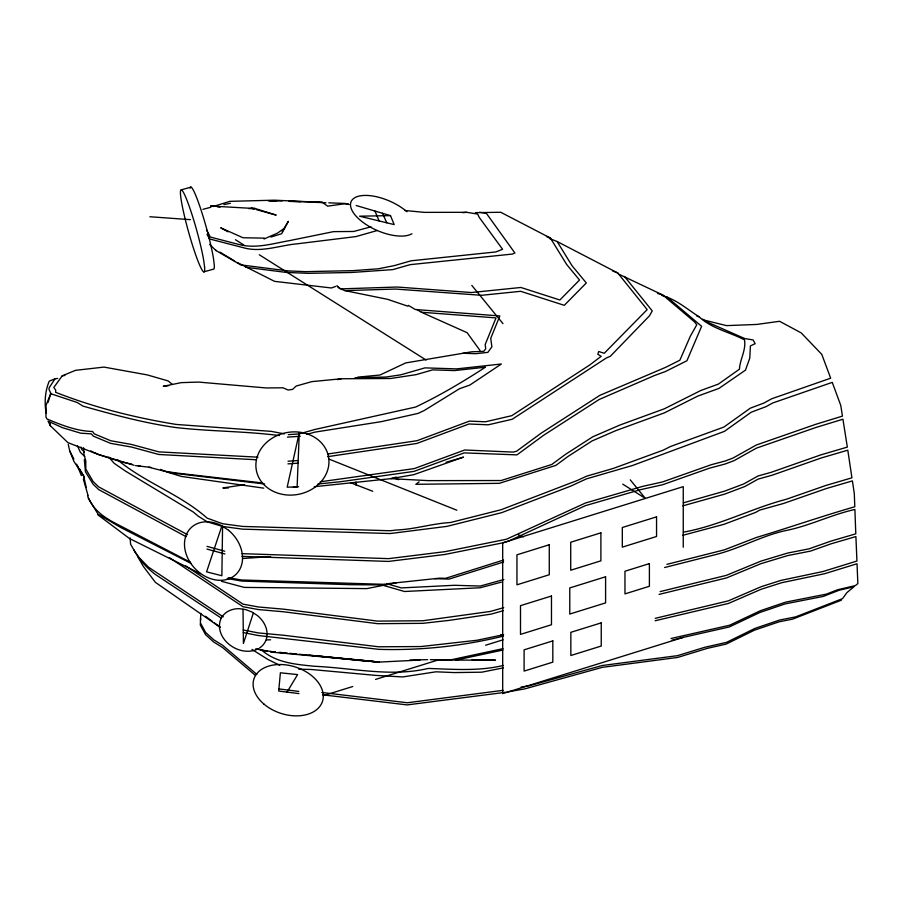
<?xml version="1.0" encoding="UTF-8"?>
<svg xmlns="http://www.w3.org/2000/svg" width="903" height="903" viewBox="0 0 903 903"><rect width="100%" height="100%" fill="white"/><g stroke="black" fill="none" stroke-linecap="round" stroke-linejoin="round"><path stroke-width="1.35" d="M222.578 526.302L221.867 575.742L206.595 571.859L221.901 525.851M200.782 613.351L200.398 622.867L205.636 632.472L213.797 639.832L222.657 645.306L256.881 674.428M200.489 620.18L200.613 618.6M200.364 623.612L200.297 625.011L205.545 634.617L213.695 642.022L222.589 647.53L255.538 675.5M355.692 484.832L355.895 482.168M282.21 231.552L288.339 221.337L281.657 233.719L270.911 237.049M48.017 402.524L50.828 393.369L48.988 389.374L49.146 387.805L55.038 378.786L57.702 378.425M253.371 612.934L243.415 643.467L243.02 609.22M68.244 444.332L69.734 450.958L73.933 461.456L83.719 476.163M50.828 393.369L46.053 405.244L45.94 417.017L46.911 418.936C61.427 425.031 76.631 431.137 92.557 431.487L94.273 433.858L110.776 440.754L131.466 444.445L158.928 451.872L257.987 457.189M84.035 477.698L86.214 487.406M286.973 692.206L297.606 674.586L280.381 672.791L278.711 691.055L298.961 693.594M172.168 384.283L168.139 380.919L147.212 374.892L104.003 367.092L75.513 370.332L62.205 375.829L53.808 387.5L55.693 390.028L55.659 392.308C94.397 407.58 135.224 417.784 176.356 424.455L271.137 431.352L284.366 433.88M284.592 228.087L277.481 233.121L264.071 239.002M419.105 481.863L415.831 484.301L499.269 483.342L555.819 465.406L568.01 456.444L592.097 440.924L615.97 430.573L664.236 412.931L697.782 396.101L718.946 388.403L745.449 370.162L749.783 358.152L750.416 345.917L755.156 343.693L753.113 339.957L744.727 338.546L705.728 321.4L702.557 319.143M335.781 286.409L331.378 287.978L274.557 281.352L237.06 262.412M55.038 378.786L49.281 381.156C45.026 390.954 44.281 402.749 46.132 413.055M841.449 600.145L792.529 619.165L779.086 621.806L754.468 630.159L726.226 644.076L707.252 648.377L677.701 657.429L602.324 667.34L524.587 688.933L507.08 692.003M683.402 502.836L724.578 491.153L743.812 483.918L757.944 476.005L771.162 472.325L820.759 454.909L847.33 447.109L842.939 419.218L816.109 427.412L756.421 448.136L734.139 460.609L725.064 464.029L709.352 468.217L662.599 484.742L640.103 489.776L585.325 505.691L508.694 541.078L502.689 542.872L444.874 554.465L388.504 561.429L241.88 556.372M682.871 505.849L724.522 494.167L744.885 486.503L758.114 479.109L772.279 475.159L821.279 457.956L847.793 450.179L851.935 477.822L825.929 485.453L786.457 499.224C751.499 508.378 719.319 525.727 683.402 532.149M832.25 382.375L772.754 402.964L766.049 406.643L751.206 412.219L724.42 431.363L632.54 465.485L586.442 478.872L570.606 486.186L501.684 512.667L446.962 526.37L390.186 533.538L242.546 529.147L222.578 526.449L207.374 521.9L198.265 516.211L193.298 512.035L125.382 471.039L114.128 463.284L108.845 457.144M213.322 206.494L229.825 201.346L274.331 200.184L322.461 202.396L327.586 206.155L344.551 203.785L348.287 204.044M323.274 695.682L352.791 686.506M375.592 679.417L438.655 659.822M485.611 645.227L503.05 639.809M521.144 687.025L529.113 685.817L602.166 665.522L677.521 655.657L704.859 647.27L726.543 642.36L754.998 628.386L779.684 620.022L795.599 616.896L842.544 598.633L846.89 592.628L854.001 586.747L839.169 590.235L823.288 596.409L785.057 603.926L759.875 612.482L729.297 626.953L683.255 637.383L502.689 693.606L502.689 542.872L683.255 486.649L683.255 547.218M683.255 637.383L672.125 640.148M396.259 477.066L390.875 478.658L314.244 486.717M446.026 462.302L463.499 457.121L413.687 474.685L390.875 478.658L428.101 480.622L501.142 480.531L551.767 464.481L565.549 454.333L592.797 436.781L619.819 425.076L664.36 408.788L700.807 390.502L718.393 384.102L739.444 369.18C739.918 359.225 746.228 350.341 744.512 339.867C729.601 332.101 711.722 328.658 699.238 316.885C687.149 309.277 676.065 299.13 661.922 295.518M371.031 226.834L353.649 231.473L333.568 231.631L289.423 240.638C272.695 243.584 255.605 248.957 238.923 244.476L210.365 237.071L206.516 229.926M377.307 230.502L355.884 236.597L297.493 243.776C280.201 245.3 262.886 252.23 245.593 248.291L209.53 238.945L207.024 234.272M306.839 434.399L314.752 432.153L381.45 421.622L418.033 413.416L424.196 410.538L459.537 388.708L469.774 385.107L501.379 363.999L456.692 368.887L424.918 367.882L400.887 374.801L386.145 377.025L354.958 377.759M501.504 582.108L480.159 587.763L404.488 591.499L381.788 584.93M503.716 607.663L490.363 611.444L422.909 620.756L377.51 621.117L283.881 609.198L258.416 606.974L242.963 604.13L185.77 565.888M503.321 610.688L491.176 614.119L449.75 620.305L422.717 623.341L377.623 623.68L283.824 611.805L258.393 609.57L242.997 606.714L169.346 557.58M181.368 189.822L191.018 187.135M203.739 271.871L213.39 269.184A42.599 4.143 74.4 0 0 214.225 264.387L213.424 258.156A42.599 4.143 74.4 0 0 200.669 208.864A42.599 4.143 74.4 0 0 190.183 188.163M503.581 560.041L445.574 578.326L439.614 578.157L388.143 583.654M503.614 561.993L449.039 579.094L434.591 578.676M503.84 579.523L480.306 586.036L454.446 585.291L401.327 587.909L386.54 583.631M300.248 436.284L287.414 437.108M682.566 535.377L723.98 524.316L755.642 512.407L759.795 510.082L783.499 503.479L826.448 488.5L852.398 480.893L854.306 493.58L854.791 506.764C821.764 516.268 789.312 527.566 756.477 537.454L724.364 549.848L666.922 564.352M202.915 209.338L210.783 207.284L210.783 206.008L255.425 208.582L276.183 215.095L256.429 209.665M664.608 567.524L716.779 554.295C741.092 548.087 763.114 534.994 787.913 530.117C810.77 525.264 832.002 514.529 854.893 509.473L855.796 533.842L830.907 541.123L809.099 548.821L787.642 553.054L760.958 561.113L726.339 575.358L660.149 591.6M436.465 659.641L455.97 660.093L502.869 650.058M337.327 379.644L341.357 378.763L390.593 378.492L416.046 374.655L432.639 369.88L454.559 370.58L485.396 367.205C462.946 381.845 439.908 395.469 415.617 407.05L314.842 429.478L299.22 433.925L288.339 434.636M659.077 594.4L726.543 577.909L760.981 563.664L787.619 555.605L810.51 551.09L831.076 543.82L855.909 536.563L856.924 561.034L823.197 571.464L780.869 580.415L761.229 586.668L728.315 600.867L655.285 618.329M503.061 690.332L407.355 702.76L321.818 692.466M223.888 204.62L230.434 203.277M389.148 583.53L382.262 584.93L350.308 584.704L241.959 581.092L227.263 578.552M396.699 582.661L366.787 588.609L244.318 587.413L221.461 581.318M503.355 634.73L477.156 640.238L420.967 646.548L378.639 646.785L283.361 635.227L258.213 632.913L243.257 629.978M503.253 636.141C462.528 646.142 420.674 650.623 378.752 649.347L258.19 635.509L243.291 632.563M502.982 648.647L449.728 660.093L430.381 659.641M298.622 486.728L293.317 487.067M268.451 200.951L282.221 200.917M327.834 453.983L417.118 440.675L469.481 421.103L485.453 421.791L511.73 415.696L589.422 365.196L601.15 356.335L597.82 354.247L598.689 351.504L604.242 353.287L647.169 309.605L617.765 272.977L557.117 241.519L549.284 238.403M327.755 456.658L416.836 443.463L468.996 423.992L488.218 424.816L512.204 419.263L606.229 358.051L610.338 356.267L649.494 315.79L652.248 310.903L624.504 276.476M244.555 484.674L222.86 487.97L228.459 487.97M655.104 620.756L728.518 603.418L761.263 589.219L781.705 582.717L824.608 573.721L857.037 563.754L857.85 583.552L855.412 585.573L837.623 589.749L826.369 594.129L785.655 602.143L760.416 610.71L729.613 625.237L671.031 638.5M503.411 665.432C478.85 671.38 453.351 669.27 428.304 668.434C390.83 677.284 352.497 667.938 314.718 666.29C295.913 664.382 275.855 662.971 260.922 649.483M503.4 667.859L481.728 672.193L454.548 672.577L435.935 671.809L402.648 676.945L375.614 675.376L311.298 669.484L298.69 669.168M320.26 481.807L414.308 468.589L464.684 449.999L513.118 452.087L516.482 451.308L541.021 433.271L599.863 395.345L665.601 367.363L679.869 360.207L690.4 336.074L696.789 324.753L694.362 321.75L662.847 295.021L619.289 274.399M62.205 375.829L64.892 375.456M505.827 692.262L407.174 704.904L322.856 694.836M168.692 385.694L163.24 386.292L181.21 382.646L198.525 382.082L266.216 387.951L282.989 387.805L288.147 390.006L292.606 389.385L296.128 386.055L311.907 381.619L341.357 378.763M317.969 484.019L340.702 481.694L414.025 471.389L464.21 452.888L516.956 454.875L543.471 435.381L599.163 399.487L654.382 375.569L665.477 371.505L686.935 360.748L701.608 326.299L667.103 297.087M357.633 377.172L380.028 375.005L405.74 362.916L471.75 351.798L483.794 351.357L485.735 348.66L485.171 344.585L496.018 317.901L421.351 312.224L416.723 309.458M462.55 212.656L466.693 212.318L477.631 214.067L479.324 217.51L502.576 249.273L495.86 251.937L411.147 260.786L394.239 265.629L378.301 268.812L352.813 270.652L305.609 271.645L288.08 270.911L240.672 264.872L216.043 250.582L209.688 244.465M475.452 212.645L500.725 212.273L550.379 238.031L566.689 264.511L579.523 280.02L559.86 299.999L520.873 287.47L471.4 292.538L397.139 287.03L342.011 288.836L339.449 288.463L336.954 285.687M288.023 461.207L298.171 460.53M287.944 463.86L298.069 463.183M242.535 558.505L270.595 556.587M318.082 656.052L373.831 661.425M419.951 660.048L379.305 662.091L371.043 661.572M341.65 289.31L344.957 290.619L395.559 289.05L481.559 295.304L520.647 291.297L564.296 305.327L586.307 282.966L571.949 265.595L557.117 241.519M409.759 660.116L427.627 659.641M266.43 639.9L270.64 639.809M500.849 634.809L503.648 634.753M390.491 215.625L359.575 216.189L394.182 224.599L390.491 215.625L356.166 205.512M466.693 212.318L424.297 212.363L404.646 210.467M455.97 660.093L495.51 660.161L472.1 659.653M248.573 208.559L255.425 208.582L251.158 208.221L253.788 208.943M384.723 584.343L241.541 579.986L228.267 577.694M264.432 238.144L242.986 237.737L220.704 227.816L228.041 231.811M241.948 553.652L388.674 558.641L445.077 551.654L506.493 539.215L585.437 503.016L642.801 486.345L662.621 481.909L711.361 464.684L725.109 461.015L733.055 458.024L756.262 445.032L815.59 424.365L842.454 416.125L840.772 405.458L832.453 382.917M298.814 691.438L278.903 688.91M462.968 353.276L475.847 353.683L487.868 352.373L491.887 346.786L490.735 338.343L499.833 315.948L415.301 309.515L408.404 305.395M289.152 201.177L322.461 202.396M269.658 200.658L276.702 200.917M289.378 201.38L300.643 201.798M309.086 202.114L325.983 202.735M328.805 202.836L345.138 203.457L349.134 204.507M256.429 459.762L158.815 454.48L131.432 447.03L110.674 443.373L93.302 436.138L91.361 433.846L80.796 433.203L62.352 427.661L48.006 421.069L50.387 425.776L67.849 442.583L94.454 453.024M149.864 216.743L190.409 219.655M278.813 652.406L281.07 652.576M271.024 652.09L379.305 662.091L327.778 657M280.461 652.451L287.267 653.083M289.299 653.343L296.805 653.986M298.893 654.246L315.339 655.792M267.254 651.255L255.741 648.817M269.974 651.514L275.426 652.034M275.415 652.147L260.233 649.912M320.825 656.312L325.001 656.718M309.119 655.172L369 661.447M262.638 482.981L176.525 473.025L164.03 471.129L148.735 467.212M135.563 465.643L151.128 467.427M210.783 206.008L213.447 206.335M217.442 206.832L220.106 207.159M245.537 267.243L286.138 272.413L308.273 273.327L351.73 272.469L392.794 269.613L410.12 264.658L512.328 254.07L514.924 253.032L486.401 213.379L479.628 212.295M264.658 484.008L177.406 473.657L167.236 472.1L160.565 469.402M263.744 488.151L181.334 476.412L167.236 472.1M224.734 551.214L207.001 546.371M224.937 553.968L206.956 549.092M279.241 435.562C245.142 431.115 210.365 431.51 176.119 427.57C144.57 423.157 113.665 414.77 83.02 406.124L77.139 402.467L50.624 393.663M131.804 464.165L122.515 462.189L98.687 454.672L95.063 452.843M134.141 465.293L96.711 453.904L90.74 450.89M344.957 290.619L387.545 299.322L407.863 306.196M138.125 465.587L140.462 466.151M703.855 320.012L726.463 325.622L756.703 324.448L779.582 321.287L801.209 332.902L821.775 354.36L830.681 378.188L771.659 398.787L763.757 403.122L750.348 408.156L723.867 427.074L670.568 446.466L663.118 450.202L613.272 468.431L586.555 476.197L577.378 480.43L501.154 509.721L450.586 522.498C432.379 523.503 414.703 529.327 396.191 530.038L390.356 530.75L242.614 526.426L222.623 523.74L207.137 518.141C180.374 494.257 144.604 482.586 117.277 459.604M396.304 478.94L398.754 479.64M657.474 293.396L662.847 295.021M696.608 315.881L699.238 316.885M350.466 482.665L372.758 491.277M546.462 236.473L550.379 238.031M612.55 270.9L617.765 272.977M328.827 459.029A36.707 31.424 -10.6 0 1 276.916 492.835A36.707 31.424 -10.6 0 1 271.51 438.621A36.707 31.424 -10.6 0 1 328.827 459.029L456.85 510.229M518.243 534.779L523.469 536.867M421.351 312.224L467.111 332.688L479.978 350.42M190.443 562.264L121.386 526.381C107.13 519.315 92.986 511.391 87.535 495.487M191.436 563.619L121.171 527.736L98.032 514.112L88.201 498.038M200.5 573.766L129.558 538.56L97.874 514.845M279.806 665.353L267.898 659.438L251.937 649.438M187.519 534.689L98.653 486.875L93.144 481.536L85.796 469.018L85.785 460.891L84.013 454.706L83.573 447.741M186.232 536.743L98.641 489.561L93.133 484.222L85.446 471.784L84.318 459.559M234.633 261.023L219.926 252.129M235.457 239.724L243.799 244.984M259.285 254.759L426.126 360.049M622.754 484.143L645.397 498.433L630.26 479.865M223.244 616.851L148.442 567.14L138.938 557.388L135.315 552.455L130.63 544.306L130.088 537.895M221.28 618.126L155.147 574.308C147.437 568.382 140.428 561.011 135.54 552.568M220.253 627.382L155.395 582.356L143.306 566.339L137.538 556.316M340.555 288.881L337.564 286.511M205.545 616.297L212.273 621.298M214.508 622.957L220.118 627.122M84.408 451.94L81.857 449.57L81.067 447.087M84.724 456.387L80.401 452.38L77.421 445.777M471.817 285.404L502.971 323.635M79.464 468.736L84.453 477.213L83.381 479.267L88.076 495.578M77.432 466.072L81.642 473.217M133.96 549.916L135.315 552.455M69.734 450.958L73.877 459.096M215.761 250.007L216.043 250.582M386.789 222.804L382.454 213.255M379.125 220.942L374.937 211.042M76.721 464.142L81.383 475.621M356.166 482.383L356.459 484.979M259.432 648.072A24.945 19.956 29.7 0 0 257.253 615.44L251.79 611.918L245.74 609.615L239.521 608.701A24.945 19.956 29.7 0 0 221.506 634.786A24.945 19.956 29.7 0 0 258.258 648.772M411.937 233.764A35.217 15.961 23.7 0 1 364.485 223.436A35.217 15.961 23.7 0 1 358.299 196.29A35.217 15.961 23.7 0 1 406.926 211.742M299.277 432.605L297.121 486.977L287.177 487.157L299.277 432.605M549.272 544.757L516.945 554.826L516.945 584.817L549.272 574.748L549.272 544.757M600.901 532.838L570.719 542.229L570.719 570.233L600.901 560.831L600.901 532.838M656.549 516.855L622.314 527.51L622.314 547.139L656.549 536.484L656.549 516.855M605.597 576.78L569.77 587.932L569.77 614.051L605.597 602.899L605.597 576.78M649.392 563.619L624.966 571.227L624.966 593.892L649.392 586.284L649.392 563.619M551.473 596.014L520.5 605.653L520.5 634.391L551.473 624.741L551.473 596.014M601.251 622.856L570.843 632.326L570.843 655.51L601.251 646.04L601.251 622.856M552.817 640.893L524.101 649.844L524.101 671.087L552.817 662.147L552.817 640.893M228.549 530.275L221.607 525.648A32.384 25.498 46 0 0 184.833 548.64A32.384 25.498 46 0 0 229.667 578.507A32.384 25.498 46 0 0 228.549 530.275M50.387 425.776L49.778 423.338L50.387 425.776M204.586 267.085L203.773 260.854A42.599 4.143 74.4 0 0 183.648 192.779A42.599 4.143 74.4 0 0 188.862 233.03A42.599 4.143 74.4 0 0 204.586 267.085M263.924 704.08A36.075 24.302 18.2 0 0 322.269 701.992A36.075 24.302 18.2 0 0 278.361 664.54A36.075 24.302 18.2 0 0 263.924 704.08"/></g></svg>
